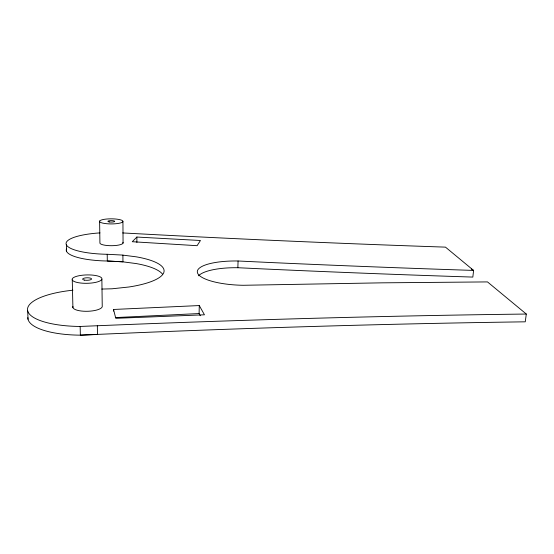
<?xml version="1.0" encoding="UTF-8"?>
<svg xmlns="http://www.w3.org/2000/svg" width="554" height="554" viewBox="0 0 554 554"><rect width="100%" height="100%" fill="white"/><g stroke="black" fill="none" stroke-linecap="round" stroke-linejoin="round"><path stroke-width="0.83" d="M200.299 315.738L199.108 313.55L199.274 305.559L113.542 309.464L113.556 311.106M237.853 267.721L238.082 260.996L264.376 262.243A1277.801 101.749 2.6 0 0 473.601 270.421L472.832 277.083A1276.187 104.789 2.6 0 1 264.085 268.96L237.853 267.721A43.06 12.41 1.9 0 0 198.533 275.802M238.082 260.996A43.164 12.077 2 0 0 197.397 272.513A43.164 12.077 2 0 0 243.317 285.282L382.018 282.838L487.485 281.91L526.3 314.042L525.247 321.819C376.886 323.868 228.573 328.543 80.351 335.156A59.036 19.023 -1.9 0 1 27.852 317.601M136.886 237.05L132.268 241.717L197.079 245.692L200.451 240.498L136.886 237.05L136.893 242.472M115.343 317.587L199.108 313.55M72.92 290.206A59.202 18.531 -1.7 0 0 27.631 310.628A59.202 18.531 -1.7 0 0 80.164 326.458C228.809 320.205 377.537 315.849 526.3 314.042M101.784 289.063L112.019 288.793L128.874 287A63.945 17.486 -0.9 0 0 136.125 256.814L122.302 255.055L107.22 254.286A44.971 10.9 -0.2 0 1 66.217 244.48A44.971 10.9 -0.2 0 1 99.99 232.895M122.635 232.936L162.35 235.041A1206.633 90.731 2.6 0 0 445.471 247.132L473.601 270.421L471.392 269.092M199.274 305.559L204.461 314.797L115.765 318.315L113.542 309.464M27.7 310.926L28.032 319.284M66.397 244.91L66.563 251.419M72.262 279.936L72.913 307.657M80.164 326.458L80.351 335.156L96.791 334.512L97.476 334.422L97.345 325.766M99.616 221.101L99.914 242.645A11.62 2.812 -0.2 0 0 111.936 245.699A11.62 2.812 -0.2 0 0 122.905 242.333M101.874 279.237A14.91 4.19 -1.2 0 1 78.322 282.685A14.91 4.19 -1.2 0 1 80.932 275.407A14.91 4.19 -1.2 0 1 101.874 279.237L102.241 306.736A14.764 4.612 -1.7 0 1 85.822 311.3A14.764 4.612 -1.7 0 1 72.927 306.445M107.22 254.286L107.296 261.003L122.946 261.848L122.905 255.131M122.933 221.586A11.71 2.548 0.1 0 1 104.644 223.47A11.71 2.548 0.1 0 1 106.209 219.072A11.71 2.548 0.1 0 1 122.933 221.586L123.064 243.061M66.688 248.462A44.867 11.205 -0.3 0 0 107.296 261.003L122.344 261.772L136.132 263.559A63.786 17.963 -1 0 1 162.384 273.96M109.346 221.946A3.393 0.734 0.1 0 0 114.671 221.413A3.393 0.734 0.1 0 0 109.858 220.679A3.393 0.734 0.1 0 0 109.346 221.946M84.437 280.109A4.474 1.26 -1.2 0 0 91.542 279.098A4.474 1.26 -1.2 0 0 85.316 277.921A4.474 1.26 -1.2 0 0 84.437 280.109"/></g></svg>
